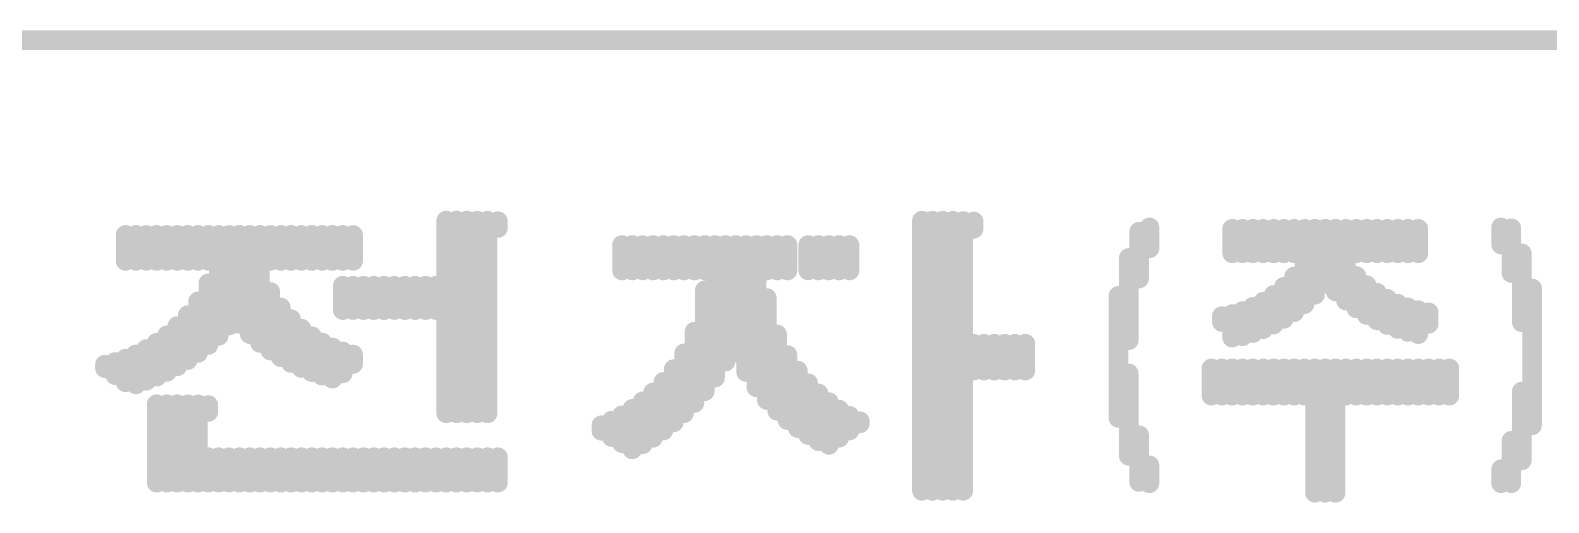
# Model space of a CAD drawing. Header units: millimetres. Extents: x 194 to 375, y 175 to 317.
# Drawn here: x 235.11 to 249.1, y 192.74 to 197.09 of the extents above; entities that cross this region are included whole.
import ezdxf

# ---------------------------------------------------------------- set-up
doc = ezdxf.new("R2010")
doc.units = ezdxf.units.MM
doc.layers.add('Mechanical20', color=56, linetype='Continuous')

msp = doc.modelspace()

# ---------------------------------------------------------------- linework, layer by layer
at = {"layer": 'Mechanical20', "const_width": 0.18}
for points in [[(193.701, 197), (304.701, 197)], [(238.945, 193.564), (238.945, 195.339)], [(239.04, 195.339), (239.04, 193.564)], [(239.135, 193.564), (239.135, 195.339)], [(239.23, 193.564), (239.23, 195.339)], [(239.326, 193.564), (239.326, 195.337)], [(239.421, 195.27), (239.421, 195.333)], [(243.326, 192.85), (243.326, 195.338)], [(243.422, 192.85), (243.422, 195.338)], [(243.517, 192.85), (243.517, 195.338)], [(243.612, 192.85), (243.612, 195.337)], [(243.707, 192.85), (243.707, 195.334)], [(243.802, 195.262), (243.802, 195.331)], [(245.422, 195.083), (245.422, 195.276)], [(246.184, 195.037), (246.184, 195.263)], [(246.279, 195.263), (246.279, 195.037)], [(246.374, 195.263), (246.374, 195.037)], [(246.469, 195.263), (246.469, 195.037)], [(246.565, 195.037), (246.565, 195.263)], [(246.66, 195.037), (246.66, 195.263)], [(246.755, 195.037), (246.755, 195.263)], [(246.85, 195.037), (246.85, 195.263)], [(246.946, 194.655), (246.946, 195.263)], [(247.041, 194.758), (247.041, 195.263)], [(247.136, 194.686), (247.136, 195.263)], [(247.231, 195.037), (247.231, 195.263)], [(247.327, 195.037), (247.327, 195.263)], [(247.422, 195.037), (247.422, 195.263)], [(247.517, 195.263), (247.517, 195.037)], [(247.612, 195.037), (247.612, 195.263)], [(247.708, 195.037), (247.708, 195.263)], [(247.803, 195.037), (247.803, 195.263)], [(247.898, 195.263), (247.898, 195.037)], [(248.66, 195.118), (248.66, 195.276)], [(248.755, 195.268), (248.755, 194.855)], [(235.992, 194.967), (235.992, 195.207)], [(236.087, 195.207), (236.087, 194.967)], [(236.182, 194.967), (236.182, 195.207)], [(236.278, 194.967), (236.278, 195.207)], [(236.373, 194.967), (236.373, 195.207)], [(236.468, 194.967), (236.468, 195.207)], [(236.564, 194.967), (236.564, 195.207)], [(236.659, 194.967), (236.659, 195.207)], [(236.754, 194.967), (236.754, 195.207)], [(236.849, 195.207), (236.849, 194.277)], [(236.944, 194.371), (236.944, 195.207)], [(237.04, 194.388), (237.04, 195.208)], [(237.135, 194.293), (237.135, 195.207)], [(237.23, 195.207), (237.23, 194.212)], [(237.325, 194.967), (237.325, 195.207)], [(237.421, 195.207), (237.421, 194.967)], [(237.516, 194.967), (237.516, 195.207)], [(237.611, 195.207), (237.611, 194.967)], [(237.707, 194.967), (237.707, 195.207)], [(237.802, 194.967), (237.802, 195.207)], [(237.897, 195.207), (237.897, 194.967)], [(237.992, 195.207), (237.992, 194.967)], [(238.087, 194.967), (238.087, 195.207)], [(245.327, 195.236), (245.327, 194.805)], [(240.564, 194.879), (240.564, 195.114)], [(240.659, 194.879), (240.659, 195.114)], [(240.754, 194.879), (240.754, 195.114)], [(240.85, 194.879), (240.85, 195.114)], [(240.945, 195.114), (240.945, 194.879)], [(241.04, 195.114), (241.04, 194.879)], [(241.135, 195.114), (241.135, 194.879)], [(241.231, 195.114), (241.231, 194.879)], [(241.326, 194.879), (241.326, 195.114)], [(241.421, 193.892), (241.421, 195.114)], [(241.517, 194.04), (241.517, 195.114)], [(241.612, 195.114), (241.612, 194.123)], [(241.707, 193.944), (241.707, 195.114)], [(241.802, 193.803), (241.802, 195.114)], [(241.898, 195.114), (241.898, 194.879)], [(241.993, 195.114), (241.993, 194.879)], [(242.088, 194.879), (242.088, 195.114)], [(242.278, 194.879), (242.278, 195.114)], [(242.374, 194.879), (242.374, 195.114)], [(242.469, 194.879), (242.469, 195.114)], [(242.564, 194.879), (242.564, 195.114)], [(242.659, 195.114), (242.659, 194.879)], [(245.231, 194.995), (245.231, 194.236)], [(248.851, 194.402), (248.851, 195.037)], [(246.85, 194.568), (246.85, 194.947)], [(247.231, 194.601), (247.231, 194.935)], [(236.754, 194.193), (236.754, 194.761)], [(237.992, 194.514), (237.992, 194.739)], [(238.087, 194.739), (238.087, 194.514)], [(238.183, 194.739), (238.183, 194.514)], [(238.278, 194.514), (238.278, 194.739)], [(238.373, 194.739), (238.373, 194.514)], [(238.468, 194.514), (238.468, 194.739)], [(238.564, 194.514), (238.564, 194.739)], [(238.659, 194.514), (238.659, 194.739)], [(238.754, 194.514), (238.754, 194.739)], [(238.849, 194.514), (238.849, 194.739)], [(246.66, 194.434), (246.66, 194.729)], [(246.755, 194.495), (246.755, 194.824)], [(247.327, 194.53), (247.327, 194.829)], [(247.422, 194.469), (247.422, 194.744)], [(248.946, 193.453), (248.946, 194.714)], [(236.659, 194.594), (236.659, 194.12)], [(237.325, 194.141), (237.325, 194.682)], [(241.326, 194.696), (241.326, 193.767)], [(241.898, 194.625), (241.898, 193.686)], [(245.136, 193.521), (245.136, 194.646)], [(246.469, 194.338), (246.469, 194.593)], [(246.565, 194.381), (246.565, 194.654)], [(247.517, 194.419), (247.517, 194.675)], [(247.612, 194.376), (247.612, 194.619)], [(247.708, 194.341), (247.708, 194.574)], [(236.564, 194.054), (236.564, 194.468)], [(237.421, 194.08), (237.421, 194.539)], [(237.516, 194.027), (237.516, 194.431)], [(246.088, 194.404), (246.088, 194.459)], [(246.184, 194.26), (246.184, 194.478)], [(246.279, 194.506), (246.279, 194.273)], [(246.374, 194.302), (246.374, 194.544)], [(247.803, 194.539), (247.803, 194.314)], [(247.898, 194.293), (247.898, 194.513)], [(247.993, 194.494), (247.993, 194.387)], [(236.373, 193.946), (236.373, 194.283)], [(236.468, 193.997), (236.468, 194.367)], [(237.611, 193.981), (237.611, 194.344)], [(241.231, 193.659), (241.231, 194.316)], [(241.993, 193.587), (241.993, 194.291)], [(236.182, 194.156), (236.182, 193.863)], [(236.278, 193.901), (236.278, 194.214)], [(237.707, 193.943), (237.707, 194.274)], [(237.802, 193.91), (237.802, 194.216)], [(237.897, 194.17), (237.897, 193.883)], [(243.802, 194.205), (243.802, 193.957)], [(243.898, 193.957), (243.898, 194.205)], [(243.993, 193.957), (243.993, 194.205)], [(244.088, 193.957), (244.088, 194.205)], [(244.184, 193.957), (244.184, 194.205)], [(244.279, 194.205), (244.279, 193.957)], [(235.801, 194.013), (235.801, 193.979)], [(235.897, 193.914), (235.897, 194.037)], [(235.992, 194.068), (235.992, 193.849)], [(236.087, 194.107), (236.087, 193.83)], [(237.992, 193.931), (237.992, 194.134)], [(238.087, 194.017), (238.087, 194.106)], [(241.135, 193.564), (241.135, 194.117)], [(242.088, 193.501), (242.088, 194.1)], [(241.04, 193.48), (241.04, 193.971)], [(242.183, 193.427), (242.183, 193.957)], [(245.231, 193.172), (245.231, 193.931)], [(245.993, 193.726), (245.993, 193.978)], [(246.088, 193.726), (246.088, 193.978)], [(246.184, 193.726), (246.184, 193.978)], [(246.279, 193.726), (246.279, 193.978)], [(246.374, 193.726), (246.374, 193.978)], [(246.469, 193.726), (246.469, 193.978)], [(246.565, 193.726), (246.565, 193.978)], [(246.66, 193.978), (246.66, 193.726)], [(246.755, 193.978), (246.755, 193.726)], [(246.85, 193.726), (246.85, 193.978)], [(246.946, 192.832), (246.946, 193.978)], [(247.041, 192.832), (247.041, 193.978)], [(247.136, 193.978), (247.136, 192.832)], [(247.231, 193.726), (247.231, 193.978)], [(247.327, 193.726), (247.327, 193.978)], [(247.422, 193.726), (247.422, 193.978)], [(247.517, 193.726), (247.517, 193.978)], [(247.612, 193.726), (247.612, 193.978)], [(247.708, 193.726), (247.708, 193.978)], [(247.803, 193.978), (247.803, 193.726)], [(247.898, 193.726), (247.898, 193.978)], [(247.993, 193.978), (247.993, 193.726)], [(248.089, 193.978), (248.089, 193.726)], [(248.184, 193.726), (248.184, 193.978)], [(240.85, 193.338), (240.85, 193.756)], [(240.945, 193.405), (240.945, 193.853)], [(242.278, 193.363), (242.278, 193.842)], [(242.374, 193.747), (242.374, 193.307)], [(248.851, 193.765), (248.851, 193.13)], [(236.278, 193.648), (236.278, 192.925)], [(236.373, 193.648), (236.373, 192.925)], [(236.468, 193.648), (236.468, 192.925)], [(236.564, 192.925), (236.564, 193.647)], [(236.659, 193.646), (236.659, 192.925)], [(236.754, 193.577), (236.754, 193.64)], [(240.659, 193.232), (240.659, 193.605)], [(240.754, 193.279), (240.754, 193.675)], [(242.469, 193.667), (242.469, 193.273)], [(242.564, 193.339), (242.564, 193.598)], [(240.373, 193.402), (240.373, 193.455)], [(240.469, 193.497), (240.469, 193.345)], [(240.564, 193.289), (240.564, 193.546)], [(242.659, 193.405), (242.659, 193.541)], [(242.755, 193.471), (242.755, 193.491)], [(245.327, 192.931), (245.327, 193.362)], [(248.755, 192.92), (248.755, 193.312)], [(236.754, 193.16), (236.754, 192.925)], [(236.849, 192.925), (236.849, 193.16)], [(236.944, 192.925), (236.944, 193.16)], [(237.04, 192.925), (237.04, 193.16)], [(237.135, 192.925), (237.135, 193.16)], [(237.23, 192.925), (237.23, 193.16)], [(237.325, 192.925), (237.325, 193.16)], [(237.421, 192.925), (237.421, 193.16)], [(237.516, 192.925), (237.516, 193.16)], [(237.611, 192.925), (237.611, 193.16)], [(237.707, 192.925), (237.707, 193.16)], [(237.802, 192.925), (237.802, 193.16)], [(237.897, 192.925), (237.897, 193.16)], [(237.992, 193.16), (237.992, 192.925)], [(238.087, 193.16), (238.087, 192.925)], [(238.183, 193.16), (238.183, 192.925)], [(238.278, 192.925), (238.278, 193.16)], [(238.373, 192.925), (238.373, 193.16)], [(238.468, 193.16), (238.468, 192.925)], [(238.564, 193.16), (238.564, 192.925)], [(238.659, 192.925), (238.659, 193.16)], [(238.754, 192.925), (238.754, 193.16)], [(238.849, 192.925), (238.849, 193.16)], [(238.945, 192.925), (238.945, 193.16)], [(239.04, 192.925), (239.04, 193.16)], [(239.135, 192.925), (239.135, 193.16)], [(239.23, 192.925), (239.23, 193.16)], [(239.326, 192.925), (239.326, 193.16)], [(239.421, 192.925), (239.421, 193.16)], [(245.422, 192.92), (245.422, 193.085)], [(248.66, 192.92), (248.66, 193.049)]]:
    msp.add_lwpolyline(points, dxfattribs=at)
at = {"layer": 'Mechanical20', "const_width": 0.09}
for points in [[(238.9, 195.339, 1), (238.99, 195.339, 1)], [(238.995, 195.339, 1), (239.085, 195.339, 1)], [(239.09, 195.339, 1), (239.18, 195.339, 1)], [(239.186, 195.339, 1), (239.275, 195.339, 1)], [(239.281, 195.337, 1), (239.371, 195.337, 1)], [(239.376, 195.333, 1), (239.466, 195.333, 1)], [(239.376, 195.27, 1), (239.466, 195.27, 1)], [(243.281, 195.338, 1), (243.371, 195.338, 1)], [(243.377, 195.338, 1), (243.467, 195.338, 1)], [(243.472, 195.338, 1), (243.562, 195.338, 1)], [(243.567, 195.337, 1), (243.657, 195.337, 1)], [(243.662, 195.334, 1), (243.752, 195.334, 1)], [(243.758, 195.331, 1), (243.847, 195.331, 1)], [(243.758, 195.262, 1), (243.847, 195.262, 1)], [(245.377, 195.276, 1), (245.467, 195.276, 1)], [(246.139, 195.263, 1), (246.229, 195.263, 1)], [(246.234, 195.263, 1), (246.324, 195.263, 1)], [(246.329, 195.263, 1), (246.419, 195.263, 1)], [(246.425, 195.263, 1), (246.514, 195.263, 1)], [(246.52, 195.263, 1), (246.61, 195.263, 1)], [(246.615, 195.263, 1), (246.705, 195.263, 1)], [(246.71, 195.263, 1), (246.8, 195.263, 1)], [(246.806, 195.263, 1), (246.895, 195.263, 1)], [(246.901, 195.263, 1), (246.991, 195.263, 1)], [(246.996, 195.263, 1), (247.086, 195.263, 1)], [(247.091, 195.263, 1), (247.181, 195.263, 1)], [(247.187, 195.263, 1), (247.276, 195.263, 1)], [(247.282, 195.263, 1), (247.372, 195.263, 1)], [(247.377, 195.263, 1), (247.467, 195.263, 1)], [(247.472, 195.263, 1), (247.562, 195.263, 1)], [(247.568, 195.263, 1), (247.657, 195.263, 1)], [(247.663, 195.263, 1), (247.753, 195.263, 1)], [(247.758, 195.263, 1), (247.848, 195.263, 1)], [(247.853, 195.263, 1), (247.943, 195.263, 1)], [(248.615, 195.276, 1), (248.705, 195.276, 1)], [(248.711, 195.268, 1), (248.8, 195.268, 1)], [(235.947, 195.207, 1), (236.037, 195.207, 1)], [(236.042, 195.207, 1), (236.132, 195.207, 1)], [(236.138, 195.207, 1), (236.227, 195.207, 1)], [(236.233, 195.207, 1), (236.323, 195.207, 1)], [(236.328, 195.207, 1), (236.418, 195.207, 1)], [(236.423, 195.207, 1), (236.513, 195.207, 1)], [(236.519, 195.207, 1), (236.609, 195.207, 1)], [(236.614, 195.207, 1), (236.704, 195.207, 1)], [(236.709, 195.207, 1), (236.799, 195.207, 1)], [(236.804, 195.207, 1), (236.894, 195.207, 1)], [(236.9, 195.207, 1), (236.989, 195.207, 1)], [(236.995, 195.208, 1), (237.085, 195.208, 1)], [(237.09, 195.207, 1), (237.18, 195.207, 1)], [(237.185, 195.207, 1), (237.275, 195.207, 1)], [(237.281, 195.207, 1), (237.37, 195.207, 1)], [(237.376, 195.207, 1), (237.466, 195.207, 1)], [(237.471, 195.207, 1), (237.561, 195.207, 1)], [(237.566, 195.207, 1), (237.656, 195.207, 1)], [(237.662, 195.207, 1), (237.752, 195.207, 1)], [(237.757, 195.207, 1), (237.847, 195.207, 1)], [(237.852, 195.207, 1), (237.942, 195.207, 1)], [(237.947, 195.207, 1), (238.037, 195.207, 1)], [(238.043, 195.207, 1), (238.132, 195.207, 1)], [(245.282, 195.236, 1), (245.372, 195.236, 1)], [(240.519, 195.114, 1), (240.609, 195.114, 1)], [(240.614, 195.114, 1), (240.704, 195.114, 1)], [(240.71, 195.114, 1), (240.799, 195.114, 1)], [(240.805, 195.114, 1), (240.895, 195.114, 1)], [(240.9, 195.114, 1), (240.99, 195.114, 1)], [(240.995, 195.114, 1), (241.085, 195.114, 1)], [(241.091, 195.114, 1), (241.18, 195.114, 1)], [(241.186, 195.114, 1), (241.276, 195.114, 1)], [(241.281, 195.114, 1), (241.371, 195.114, 1)], [(241.376, 195.114, 1), (241.466, 195.114, 1)], [(241.472, 195.114, 1), (241.562, 195.114, 1)], [(241.567, 195.114, 1), (241.657, 195.114, 1)], [(241.662, 195.114, 1), (241.752, 195.114, 1)], [(241.757, 195.114, 1), (241.847, 195.114, 1)], [(241.853, 195.114, 1), (241.943, 195.114, 1)], [(241.948, 195.114, 1), (242.038, 195.114, 1)], [(242.043, 195.114, 1), (242.133, 195.114, 1)], [(242.234, 195.114, 1), (242.323, 195.114, 1)], [(242.329, 195.114, 1), (242.419, 195.114, 1)], [(242.424, 195.114, 1), (242.514, 195.114, 1)], [(242.519, 195.114, 1), (242.609, 195.114, 1)], [(242.615, 195.114, 1), (242.704, 195.114, 1)], [(245.186, 194.995, 1), (245.276, 194.995, 1)], [(245.377, 195.083, 1), (245.467, 195.083, 1)], [(246.139, 195.037, 1), (246.229, 195.037, 1)], [(246.234, 195.037, 1), (246.324, 195.037, 1)], [(246.329, 195.037, 1), (246.419, 195.037, 1)], [(246.425, 195.037, 1), (246.514, 195.037, 1)], [(246.52, 195.037, 1), (246.61, 195.037, 1)], [(246.615, 195.037, 1), (246.705, 195.037, 1)], [(246.71, 195.037, 1), (246.8, 195.037, 1)], [(246.806, 195.037, 1), (246.895, 195.037, 1)], [(247.187, 195.037, 1), (247.276, 195.037, 1)], [(247.282, 195.037, 1), (247.372, 195.037, 1)], [(247.377, 195.037, 1), (247.467, 195.037, 1)], [(247.472, 195.037, 1), (247.562, 195.037, 1)], [(247.568, 195.037, 1), (247.657, 195.037, 1)], [(247.663, 195.037, 1), (247.753, 195.037, 1)], [(247.758, 195.037, 1), (247.848, 195.037, 1)], [(247.853, 195.037, 1), (247.943, 195.037, 1)], [(248.615, 195.118, 1), (248.705, 195.118, 1)], [(248.806, 195.037, 1), (248.896, 195.037, 1)], [(235.947, 194.967, 1), (236.037, 194.967, 1)], [(236.042, 194.967, 1), (236.132, 194.967, 1)], [(236.138, 194.967, 1), (236.227, 194.967, 1)], [(236.233, 194.967, 1), (236.323, 194.967, 1)], [(236.328, 194.967, 1), (236.418, 194.967, 1)], [(236.423, 194.967, 1), (236.513, 194.967, 1)], [(236.519, 194.967, 1), (236.609, 194.967, 1)], [(236.614, 194.967, 1), (236.704, 194.967, 1)], [(236.709, 194.967, 1), (236.799, 194.967, 1)], [(237.281, 194.967, 1), (237.37, 194.967, 1)], [(237.376, 194.967, 1), (237.466, 194.967, 1)], [(237.471, 194.967, 1), (237.561, 194.967, 1)], [(237.566, 194.967, 1), (237.656, 194.967, 1)], [(237.662, 194.967, 1), (237.752, 194.967, 1)], [(237.757, 194.967, 1), (237.847, 194.967, 1)], [(237.852, 194.967, 1), (237.942, 194.967, 1)], [(237.947, 194.967, 1), (238.037, 194.967, 1)], [(238.043, 194.967, 1), (238.132, 194.967, 1)], [(240.519, 194.879, 1), (240.609, 194.879, 1)], [(240.614, 194.879, 1), (240.704, 194.879, 1)], [(240.71, 194.879, 1), (240.799, 194.879, 1)], [(240.805, 194.879, 1), (240.895, 194.879, 1)], [(240.9, 194.879, 1), (240.99, 194.879, 1)], [(240.995, 194.879, 1), (241.085, 194.879, 1)], [(241.091, 194.879, 1), (241.18, 194.879, 1)], [(241.186, 194.879, 1), (241.276, 194.879, 1)], [(241.281, 194.879, 1), (241.371, 194.879, 1)], [(241.853, 194.879, 1), (241.943, 194.879, 1)], [(241.948, 194.879, 1), (242.038, 194.879, 1)], [(242.043, 194.879, 1), (242.133, 194.879, 1)], [(242.234, 194.879, 1), (242.323, 194.879, 1)], [(242.329, 194.879, 1), (242.419, 194.879, 1)], [(242.424, 194.879, 1), (242.514, 194.879, 1)], [(242.519, 194.879, 1), (242.609, 194.879, 1)], [(242.615, 194.879, 1), (242.704, 194.879, 1)], [(246.806, 194.947, 1), (246.895, 194.947, 1)], [(247.187, 194.935, 1), (247.276, 194.935, 1)], [(248.711, 194.855, 1), (248.8, 194.855, 1)], [(236.709, 194.761, 1), (236.799, 194.761, 1)], [(237.947, 194.739, 1), (238.037, 194.739, 1)], [(238.043, 194.739, 1), (238.132, 194.739, 1)], [(238.138, 194.739, 1), (238.228, 194.739, 1)], [(238.233, 194.739, 1), (238.323, 194.739, 1)], [(238.328, 194.739, 1), (238.418, 194.739, 1)], [(238.424, 194.739, 1), (238.513, 194.739, 1)], [(238.519, 194.739, 1), (238.609, 194.739, 1)], [(238.614, 194.739, 1), (238.704, 194.739, 1)], [(238.709, 194.739, 1), (238.799, 194.739, 1)], [(238.805, 194.739, 1), (238.894, 194.739, 1)], [(245.282, 194.805, 1), (245.372, 194.805, 1)], [(246.615, 194.729, 1), (246.705, 194.729, 1)], [(246.71, 194.824, 1), (246.8, 194.824, 1)], [(246.996, 194.758, 1), (247.086, 194.758, 1)], [(247.282, 194.829, 1), (247.372, 194.829, 1)], [(247.377, 194.744, 1), (247.467, 194.744, 1)], [(248.901, 194.714, 1), (248.991, 194.714, 1)], [(236.614, 194.594, 1), (236.704, 194.594, 1)], [(237.281, 194.682, 1), (237.37, 194.682, 1)], [(241.281, 194.696, 1), (241.371, 194.696, 1)], [(241.853, 194.625, 1), (241.943, 194.625, 1)], [(245.091, 194.646, 1), (245.181, 194.646, 1)], [(246.425, 194.593, 1), (246.514, 194.593, 1)], [(246.52, 194.654, 1), (246.61, 194.654, 1)], [(246.806, 194.568, 1), (246.895, 194.568, 1)], [(246.901, 194.655, 1), (246.991, 194.655, 1)], [(247.091, 194.686, 1), (247.181, 194.686, 1)], [(247.187, 194.601, 1), (247.276, 194.601, 1)], [(247.472, 194.675, 1), (247.562, 194.675, 1)], [(247.568, 194.619, 1), (247.657, 194.619, 1)], [(247.663, 194.574, 1), (247.753, 194.574, 1)], [(236.519, 194.468, 1), (236.609, 194.468, 1)], [(237.376, 194.539, 1), (237.466, 194.539, 1)], [(237.471, 194.431, 1), (237.561, 194.431, 1)], [(237.947, 194.514, 1), (238.037, 194.514, 1)], [(238.043, 194.514, 1), (238.132, 194.514, 1)], [(238.138, 194.514, 1), (238.228, 194.514, 1)], [(238.233, 194.514, 1), (238.323, 194.514, 1)], [(238.328, 194.514, 1), (238.418, 194.514, 1)], [(238.424, 194.514, 1), (238.513, 194.514, 1)], [(238.519, 194.514, 1), (238.609, 194.514, 1)], [(238.614, 194.514, 1), (238.704, 194.514, 1)], [(238.709, 194.514, 1), (238.799, 194.514, 1)], [(238.805, 194.514, 1), (238.894, 194.514, 1)], [(246.044, 194.459, 1), (246.133, 194.459, 1)], [(246.139, 194.478, 1), (246.229, 194.478, 1)], [(246.234, 194.506, 1), (246.324, 194.506, 1)], [(246.329, 194.544, 1), (246.419, 194.544, 1)], [(246.615, 194.434, 1), (246.705, 194.434, 1)], [(246.71, 194.495, 1), (246.8, 194.495, 1)], [(247.282, 194.53, 1), (247.372, 194.53, 1)], [(247.377, 194.469, 1), (247.467, 194.469, 1)], [(247.758, 194.539, 1), (247.848, 194.539, 1)], [(247.853, 194.513, 1), (247.943, 194.513, 1)], [(247.949, 194.494, 1), (248.038, 194.494, 1)], [(236.328, 194.283, 1), (236.418, 194.283, 1)], [(236.423, 194.367, 1), (236.513, 194.367, 1)], [(236.9, 194.371, 1), (236.989, 194.371, 1)], [(236.995, 194.388, 1), (237.085, 194.388, 1)], [(237.09, 194.293, 1), (237.18, 194.293, 1)], [(237.566, 194.344, 1), (237.656, 194.344, 1)], [(241.186, 194.316, 1), (241.276, 194.316, 1)], [(241.948, 194.291, 1), (242.038, 194.291, 1)], [(246.044, 194.404, 1), (246.133, 194.404, 1)], [(246.329, 194.302, 1), (246.419, 194.302, 1)], [(246.425, 194.338, 1), (246.514, 194.338, 1)], [(246.52, 194.381, 1), (246.61, 194.381, 1)], [(247.472, 194.419, 1), (247.562, 194.419, 1)], [(247.568, 194.376, 1), (247.657, 194.376, 1)], [(247.663, 194.341, 1), (247.753, 194.341, 1)], [(247.758, 194.314, 1), (247.848, 194.314, 1)], [(247.853, 194.293, 1), (247.943, 194.293, 1)], [(247.949, 194.387, 1), (248.038, 194.387, 1)], [(248.806, 194.402, 1), (248.896, 194.402, 1)], [(236.138, 194.156, 1), (236.227, 194.156, 1)], [(236.233, 194.214, 1), (236.323, 194.214, 1)], [(236.709, 194.193, 1), (236.799, 194.193, 1)], [(236.804, 194.277, 1), (236.894, 194.277, 1)], [(237.185, 194.212, 1), (237.275, 194.212, 1)], [(237.281, 194.141, 1), (237.37, 194.141, 1)], [(237.662, 194.274, 1), (237.752, 194.274, 1)], [(237.757, 194.216, 1), (237.847, 194.216, 1)], [(237.852, 194.17, 1), (237.942, 194.17, 1)], [(243.758, 194.205, 1), (243.847, 194.205, 1)], [(243.853, 194.205, 1), (243.943, 194.205, 1)], [(243.948, 194.205, 1), (244.038, 194.205, 1)], [(244.043, 194.205, 1), (244.133, 194.205, 1)], [(244.139, 194.205, 1), (244.229, 194.205, 1)], [(244.234, 194.205, 1), (244.324, 194.205, 1)], [(245.186, 194.236, 1), (245.276, 194.236, 1)], [(246.139, 194.26, 1), (246.229, 194.26, 1)], [(246.234, 194.273, 1), (246.324, 194.273, 1)], [(235.757, 194.013, 1), (235.846, 194.013, 1)], [(235.852, 194.037, 1), (235.942, 194.037, 1)], [(235.947, 194.068, 1), (236.037, 194.068, 1)], [(236.042, 194.107, 1), (236.132, 194.107, 1)], [(236.519, 194.054, 1), (236.609, 194.054, 1)], [(236.614, 194.12, 1), (236.704, 194.12, 1)], [(237.376, 194.08, 1), (237.466, 194.08, 1)], [(237.471, 194.027, 1), (237.561, 194.027, 1)], [(237.947, 194.134, 1), (238.037, 194.134, 1)], [(238.043, 194.106, 1), (238.132, 194.106, 1)], [(238.043, 194.017, 1), (238.132, 194.017, 1)], [(241.091, 194.117, 1), (241.18, 194.117, 1)], [(241.472, 194.04, 1), (241.562, 194.04, 1)], [(241.567, 194.123, 1), (241.657, 194.123, 1)], [(242.043, 194.1, 1), (242.133, 194.1, 1)], [(235.757, 193.979, 1), (235.846, 193.979, 1)], [(235.852, 193.914, 1), (235.942, 193.914, 1)], [(236.138, 193.863, 1), (236.227, 193.863, 1)], [(236.233, 193.901, 1), (236.323, 193.901, 1)], [(236.328, 193.946, 1), (236.418, 193.946, 1)], [(236.423, 193.997, 1), (236.513, 193.997, 1)], [(237.566, 193.981, 1), (237.656, 193.981, 1)], [(237.662, 193.943, 1), (237.752, 193.943, 1)], [(237.757, 193.91, 1), (237.847, 193.91, 1)], [(237.852, 193.883, 1), (237.942, 193.883, 1)], [(237.947, 193.931, 1), (238.037, 193.931, 1)], [(240.995, 193.971, 1), (241.085, 193.971, 1)], [(241.376, 193.892, 1), (241.466, 193.892, 1)], [(241.662, 193.944, 1), (241.752, 193.944, 1)], [(242.138, 193.957, 1), (242.228, 193.957, 1)], [(243.758, 193.957, 1), (243.847, 193.957, 1)], [(243.853, 193.957, 1), (243.943, 193.957, 1)], [(243.948, 193.957, 1), (244.038, 193.957, 1)], [(244.043, 193.957, 1), (244.133, 193.957, 1)], [(244.139, 193.957, 1), (244.229, 193.957, 1)], [(244.234, 193.957, 1), (244.324, 193.957, 1)], [(245.186, 193.931, 1), (245.276, 193.931, 1)], [(245.948, 193.978, 1), (246.038, 193.978, 1)], [(246.044, 193.978, 1), (246.133, 193.978, 1)], [(246.139, 193.978, 1), (246.229, 193.978, 1)], [(246.234, 193.978, 1), (246.324, 193.978, 1)], [(246.329, 193.978, 1), (246.419, 193.978, 1)], [(246.425, 193.978, 1), (246.514, 193.978, 1)], [(246.52, 193.978, 1), (246.61, 193.978, 1)], [(246.615, 193.978, 1), (246.705, 193.978, 1)], [(246.71, 193.978, 1), (246.8, 193.978, 1)], [(246.806, 193.978, 1), (246.895, 193.978, 1)], [(246.901, 193.978, 1), (246.991, 193.978, 1)], [(246.996, 193.978, 1), (247.086, 193.978, 1)], [(247.091, 193.978, 1), (247.181, 193.978, 1)], [(247.187, 193.978, 1), (247.276, 193.978, 1)], [(247.282, 193.978, 1), (247.372, 193.978, 1)], [(247.377, 193.978, 1), (247.467, 193.978, 1)], [(247.472, 193.978, 1), (247.562, 193.978, 1)], [(247.568, 193.978, 1), (247.657, 193.978, 1)], [(247.663, 193.978, 1), (247.753, 193.978, 1)], [(247.758, 193.978, 1), (247.848, 193.978, 1)], [(247.853, 193.978, 1), (247.943, 193.978, 1)], [(247.949, 193.978, 1), (248.038, 193.978, 1)], [(248.044, 193.978, 1), (248.134, 193.978, 1)], [(248.139, 193.978, 1), (248.229, 193.978, 1)], [(235.947, 193.849, 1), (236.037, 193.849, 1)], [(236.042, 193.83, 1), (236.132, 193.83, 1)], [(240.805, 193.756, 1), (240.895, 193.756, 1)], [(240.9, 193.853, 1), (240.99, 193.853, 1)], [(241.281, 193.767, 1), (241.371, 193.767, 1)], [(241.757, 193.803, 1), (241.847, 193.803, 1)], [(242.234, 193.842, 1), (242.323, 193.842, 1)], [(242.329, 193.747, 1), (242.419, 193.747, 1)], [(245.948, 193.726, 1), (246.038, 193.726, 1)], [(246.044, 193.726, 1), (246.133, 193.726, 1)], [(246.139, 193.726, 1), (246.229, 193.726, 1)], [(246.234, 193.726, 1), (246.324, 193.726, 1)], [(246.329, 193.726, 1), (246.419, 193.726, 1)], [(246.425, 193.726, 1), (246.514, 193.726, 1)], [(246.52, 193.726, 1), (246.61, 193.726, 1)], [(246.615, 193.726, 1), (246.705, 193.726, 1)], [(246.71, 193.726, 1), (246.8, 193.726, 1)], [(246.806, 193.726, 1), (246.895, 193.726, 1)], [(247.187, 193.726, 1), (247.276, 193.726, 1)], [(247.282, 193.726, 1), (247.372, 193.726, 1)], [(247.377, 193.726, 1), (247.467, 193.726, 1)], [(247.472, 193.726, 1), (247.562, 193.726, 1)], [(247.568, 193.726, 1), (247.657, 193.726, 1)], [(247.663, 193.726, 1), (247.753, 193.726, 1)], [(247.758, 193.726, 1), (247.848, 193.726, 1)], [(247.853, 193.726, 1), (247.943, 193.726, 1)], [(247.949, 193.726, 1), (248.038, 193.726, 1)], [(248.044, 193.726, 1), (248.134, 193.726, 1)], [(248.139, 193.726, 1), (248.229, 193.726, 1)], [(248.806, 193.765, 1), (248.896, 193.765, 1)], [(236.233, 193.648, 1), (236.323, 193.648, 1)], [(236.328, 193.648, 1), (236.418, 193.648, 1)], [(236.423, 193.648, 1), (236.513, 193.648, 1)], [(236.519, 193.647, 1), (236.609, 193.647, 1)], [(236.614, 193.646, 1), (236.704, 193.646, 1)], [(236.709, 193.64, 1), (236.799, 193.64, 1)], [(240.614, 193.605, 1), (240.704, 193.605, 1)], [(240.71, 193.675, 1), (240.799, 193.675, 1)], [(241.186, 193.659, 1), (241.276, 193.659, 1)], [(241.853, 193.686, 1), (241.943, 193.686, 1)], [(241.948, 193.587, 1), (242.038, 193.587, 1)], [(242.424, 193.667, 1), (242.514, 193.667, 1)], [(242.519, 193.598, 1), (242.609, 193.598, 1)], [(236.709, 193.577, 1), (236.799, 193.577, 1)], [(238.9, 193.564, 1), (238.99, 193.564, 1)], [(238.995, 193.564, 1), (239.085, 193.564, 1)], [(239.09, 193.564, 1), (239.18, 193.564, 1)], [(239.186, 193.564, 1), (239.275, 193.564, 1)], [(239.281, 193.564, 1), (239.371, 193.564, 1)], [(240.329, 193.455, 1), (240.418, 193.455, 1)], [(240.424, 193.497, 1), (240.514, 193.497, 1)], [(240.519, 193.546, 1), (240.609, 193.546, 1)], [(240.995, 193.48, 1), (241.085, 193.48, 1)], [(241.091, 193.564, 1), (241.18, 193.564, 1)], [(242.043, 193.501, 1), (242.133, 193.501, 1)], [(242.615, 193.541, 1), (242.704, 193.541, 1)], [(242.71, 193.491, 1), (242.8, 193.491, 1)], [(242.71, 193.471, 1), (242.8, 193.471, 1)], [(245.091, 193.521, 1), (245.181, 193.521, 1)], [(248.901, 193.453, 1), (248.991, 193.453, 1)], [(240.329, 193.402, 1), (240.418, 193.402, 1)], [(240.424, 193.345, 1), (240.514, 193.345, 1)], [(240.805, 193.338, 1), (240.895, 193.338, 1)], [(240.9, 193.405, 1), (240.99, 193.405, 1)], [(242.138, 193.427, 1), (242.228, 193.427, 1)], [(242.234, 193.363, 1), (242.323, 193.363, 1)], [(242.329, 193.307, 1), (242.419, 193.307, 1)], [(242.519, 193.339, 1), (242.609, 193.339, 1)], [(242.615, 193.405, 1), (242.704, 193.405, 1)], [(245.282, 193.362, 1), (245.372, 193.362, 1)], [(248.711, 193.312, 1), (248.8, 193.312, 1)], [(240.519, 193.289, 1), (240.609, 193.289, 1)], [(240.614, 193.232, 1), (240.704, 193.232, 1)], [(240.71, 193.279, 1), (240.799, 193.279, 1)], [(242.424, 193.273, 1), (242.514, 193.273, 1)], [(245.186, 193.172, 1), (245.276, 193.172, 1)], [(236.709, 193.16, 1), (236.799, 193.16, 1)], [(236.804, 193.16, 1), (236.894, 193.16, 1)], [(236.9, 193.16, 1), (236.989, 193.16, 1)], [(236.995, 193.16, 1), (237.085, 193.16, 1)], [(237.09, 193.16, 1), (237.18, 193.16, 1)], [(237.185, 193.16, 1), (237.275, 193.16, 1)], [(237.281, 193.16, 1), (237.37, 193.16, 1)], [(237.376, 193.16, 1), (237.466, 193.16, 1)], [(237.471, 193.16, 1), (237.561, 193.16, 1)], [(237.566, 193.16, 1), (237.656, 193.16, 1)], [(237.662, 193.16, 1), (237.752, 193.16, 1)], [(237.757, 193.16, 1), (237.847, 193.16, 1)], [(237.852, 193.16, 1), (237.942, 193.16, 1)], [(237.947, 193.16, 1), (238.037, 193.16, 1)], [(238.043, 193.16, 1), (238.132, 193.16, 1)], [(238.138, 193.16, 1), (238.228, 193.16, 1)], [(238.233, 193.16, 1), (238.323, 193.16, 1)], [(238.328, 193.16, 1), (238.418, 193.16, 1)], [(238.424, 193.16, 1), (238.513, 193.16, 1)], [(238.519, 193.16, 1), (238.609, 193.16, 1)], [(238.614, 193.16, 1), (238.704, 193.16, 1)], [(238.709, 193.16, 1), (238.799, 193.16, 1)], [(238.805, 193.16, 1), (238.894, 193.16, 1)], [(238.9, 193.16, 1), (238.99, 193.16, 1)], [(238.995, 193.16, 1), (239.085, 193.16, 1)], [(239.09, 193.16, 1), (239.18, 193.16, 1)], [(239.186, 193.16, 1), (239.275, 193.16, 1)], [(239.281, 193.16, 1), (239.371, 193.16, 1)], [(239.376, 193.16, 1), (239.466, 193.16, 1)], [(245.377, 193.085, 1), (245.467, 193.085, 1)], [(248.615, 193.049, 1), (248.705, 193.049, 1)], [(248.806, 193.13, 1), (248.896, 193.13, 1)], [(236.233, 192.925, 1), (236.323, 192.925, 1)], [(236.328, 192.925, 1), (236.418, 192.925, 1)], [(236.423, 192.925, 1), (236.513, 192.925, 1)], [(236.519, 192.925, 1), (236.609, 192.925, 1)], [(236.614, 192.925, 1), (236.704, 192.925, 1)], [(236.709, 192.925, 1), (236.799, 192.925, 1)], [(236.804, 192.925, 1), (236.894, 192.925, 1)], [(236.9, 192.925, 1), (236.989, 192.925, 1)], [(236.995, 192.925, 1), (237.085, 192.925, 1)], [(237.09, 192.925, 1), (237.18, 192.925, 1)], [(237.185, 192.925, 1), (237.275, 192.925, 1)], [(237.281, 192.925, 1), (237.37, 192.925, 1)], [(237.376, 192.925, 1), (237.466, 192.925, 1)], [(237.471, 192.925, 1), (237.561, 192.925, 1)], [(237.566, 192.925, 1), (237.656, 192.925, 1)], [(237.662, 192.925, 1), (237.752, 192.925, 1)], [(237.757, 192.925, 1), (237.847, 192.925, 1)], [(237.852, 192.925, 1), (237.942, 192.925, 1)], [(237.947, 192.925, 1), (238.037, 192.925, 1)], [(238.043, 192.925, 1), (238.132, 192.925, 1)], [(238.138, 192.925, 1), (238.228, 192.925, 1)], [(238.233, 192.925, 1), (238.323, 192.925, 1)], [(238.328, 192.925, 1), (238.418, 192.925, 1)], [(238.424, 192.925, 1), (238.513, 192.925, 1)], [(238.519, 192.925, 1), (238.609, 192.925, 1)], [(238.614, 192.925, 1), (238.704, 192.925, 1)], [(238.709, 192.925, 1), (238.799, 192.925, 1)], [(238.805, 192.925, 1), (238.894, 192.925, 1)], [(238.9, 192.925, 1), (238.99, 192.925, 1)], [(238.995, 192.925, 1), (239.085, 192.925, 1)], [(239.09, 192.925, 1), (239.18, 192.925, 1)], [(239.186, 192.925, 1), (239.275, 192.925, 1)], [(239.281, 192.925, 1), (239.371, 192.925, 1)], [(239.376, 192.925, 1), (239.466, 192.925, 1)], [(245.282, 192.931, 1), (245.372, 192.931, 1)], [(245.377, 192.92, 1), (245.467, 192.92, 1)], [(248.615, 192.92, 1), (248.705, 192.92, 1)], [(248.711, 192.92, 1), (248.8, 192.92, 1)], [(243.281, 192.85, 1), (243.371, 192.85, 1)], [(243.377, 192.85, 1), (243.467, 192.85, 1)], [(243.472, 192.85, 1), (243.562, 192.85, 1)], [(243.567, 192.85, 1), (243.657, 192.85, 1)], [(243.662, 192.85, 1), (243.752, 192.85, 1)], [(246.901, 192.832, 1), (246.991, 192.832, 1)], [(246.996, 192.832, 1), (247.086, 192.832, 1)], [(247.091, 192.832, 1), (247.181, 192.832, 1)]]:
    msp.add_lwpolyline(points, format="xyb", close=True, dxfattribs=at)

doc.saveas('drawing.dxf')
